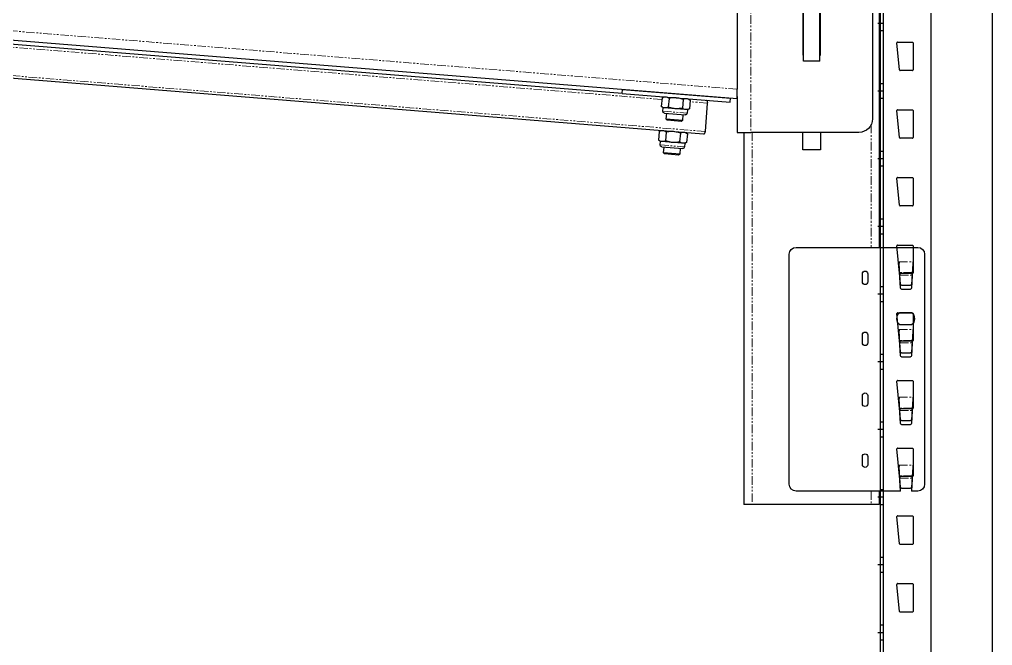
# Model space of a CAD drawing. Header units: millimetres. Extents: x 2140 to 223837, y 2113 to 170313.
# Drawn here: x 219345 to 220064, y 117235 to 117697 of the extents above; entities that cross this region are included whole.
import ezdxf

# ---------------------------------------------------------------- set-up
doc = ezdxf.new("R2010")
doc.units = ezdxf.units.MM
doc.linetypes.add('PHANTOM', pattern=[12.7, 6.35, -1.27, 1.27, -1.27, 1.27, -1.27])
doc.layers.add('2.Стойка', color=7, linetype='Continuous')

# ---------------------------------------------------------------- blocks, each defined once
blk = doc.blocks.new('*U491')
at = {"layer": '2.Стойка', "color": 0, "linetype": 'ByBlock'}
for p, q in [((-120, 0), (-120, 12200)), ((-118, 0), (-118, 12200)), ((-82.67, 0), (-82.67, 12200)), ((-37.33, 0), (-37.33, 12200)), ((-122, 7965), (-118, 7965)), ((-120, 7959.5), (-118, 7959.5)), ((-106.09, 7930.45), (-108, 7950.45)), ((-107.5, 7951), (-96.55, 7951)), ((-96.05, 7950.5), (-96.05, 7930.5)), ((-96.55, 7930), (-105.6, 7930)), ((-120, 7920.5), (-118, 7920.5)), ((-122, 7915), (-118, 7915)), ((-120, 7909.5), (-118, 7909.5)), ((-107.5, 7901), (-96.55, 7901)), ((-106.09, 7880.45), (-108, 7900.45)), ((-96.05, 7900.5), (-96.05, 7880.5)), ((-96.55, 7880), (-105.6, 7880)), ((-122, 7865), (-118, 7865)), ((-120, 7870.5), (-118, 7870.5)), ((-120, 7859.5), (-118, 7859.5)), ((-107.5, 7851), (-96.55, 7851)), ((-106.09, 7830.45), (-108, 7850.45)), ((-96.05, 7850.5), (-96.05, 7830.5)), ((-96.55, 7830), (-105.6, 7830)), ((-122, 7815), (-118, 7815)), ((-120, 7820.5), (-118, 7820.5)), ((-120, 7809.5), (-118, 7809.5)), ((-106.09, 7780.45), (-108, 7800.45)), ((-107.5, 7801), (-96.55, 7801)), ((-96.05, 7800.5), (-96.05, 7780.5)), ((-96.55, 7780), (-105.6, 7780)), ((-122, 7765), (-118, 7765)), ((-120, 7770.5), (-118, 7770.5)), ((-120, 7759.5), (-118, 7759.5)), ((-106.09, 7730.45), (-108, 7750.45)), ((-107.5, 7751), (-96.55, 7751)), ((-96.05, 7750.5), (-96.05, 7730.5)), ((-96.55, 7730), (-105.6, 7730)), ((-122, 7715), (-118, 7715)), ((-120, 7720.5), (-118, 7720.5)), ((-120, 7709.5), (-118, 7709.5)), ((-106.09, 7680.45), (-108, 7700.45)), ((-107.5, 7701), (-96.55, 7701)), ((-96.05, 7700.5), (-96.05, 7680.5)), ((-96.55, 7680), (-105.6, 7680)), ((-122, 7665), (-118, 7665)), ((-120, 7670.5), (-118, 7670.5)), ((-120, 7659.5), (-118, 7659.5)), ((-106.09, 7630.45), (-108, 7650.45)), ((-107.5, 7651), (-96.55, 7651)), ((-96.05, 7650.5), (-96.05, 7630.5)), ((-96.55, 7630), (-105.6, 7630)), ((-122, 7615), (-118, 7615)), ((-120, 7620.5), (-118, 7620.5)), ((-120, 7609.5), (-118, 7609.5)), ((-106.09, 7580.45), (-108, 7600.45)), ((-107.5, 7601), (-96.55, 7601)), ((-96.05, 7600.5), (-96.05, 7580.5)), ((-96.55, 7580), (-105.6, 7580)), ((-120, 7570.5), (-118, 7570.5)), ((-122, 7565), (-118, 7565)), ((-120, 7559.5), (-118, 7559.5)), ((-106.09, 7530.45), (-108, 7550.45)), ((-107.5, 7551), (-96.55, 7551)), ((-96.05, 7550.5), (-96.05, 7530.5)), ((-96.55, 7530), (-105.6, 7530)), ((-120, 7520.5), (-118, 7520.5)), ((-122, 7515), (-118, 7515)), ((-120, 7509.5), (-118, 7509.5))]:
    blk.add_line(p, q, dxfattribs=at)
for centre, start, end in [((-107.5, 7950.5), 90, 185.44033), ((-96.55, 7950.5), 0, 90), ((-105.6, 7930.5), 185.44033, 270), ((-96.55, 7930.5), 270, 0), ((-107.5, 7900.5), 90, 185.44033), ((-96.55, 7900.5), 0, 90), ((-105.6, 7880.5), 185.44033, 270), ((-96.55, 7880.5), 270, 0), ((-107.5, 7850.5), 90, 185.44033), ((-96.55, 7850.5), 0, 90), ((-105.6, 7830.5), 185.44033, 270), ((-96.55, 7830.5), 270, 0), ((-107.5, 7800.5), 90, 185.44033), ((-96.55, 7800.5), 0, 90), ((-105.6, 7780.5), 185.44033, 270), ((-96.55, 7780.5), 270, 0), ((-107.5, 7750.5), 90, 185.44033), ((-96.55, 7750.5), 0, 90), ((-105.6, 7730.5), 185.44033, 270), ((-96.55, 7730.5), 270, 0), ((-107.5, 7700.5), 90, 185.44033), ((-96.55, 7700.5), 0, 90), ((-105.6, 7680.5), 185.44033, 270), ((-96.55, 7680.5), 270, 0), ((-107.5, 7650.5), 90, 185.44033), ((-96.55, 7650.5), 0, 90), ((-105.6, 7630.5), 185.44033, 270), ((-96.55, 7630.5), 270, 0), ((-107.5, 7600.5), 90, 185.44033), ((-96.55, 7600.5), 0, 90), ((-105.6, 7580.5), 185.44033, 270), ((-96.55, 7580.5), 270, 0), ((-107.5, 7550.5), 90, 185.44033), ((-96.55, 7550.5), 0, 90), ((-105.6, 7530.5), 185.44033, 270), ((-96.55, 7530.5), 270, 0)]:
    blk.add_arc(centre, 0.5, start, end, dxfattribs=at)
blk = doc.blocks.new('Торцевая Консоль')
at = {"color": 7, "linetype": 'Continuous', "lineweight": 25}
for p, q in [((1, -145.65), (1, -465.65)), ((6, -240.65), (6, -370.65)), ((106, -355.79), (1357.45, -255.15)), ((106, -262.66), (106, -348.77)), ((190.97, -351.96), (1277.95, -264.56)), ((45, -328.15), (45, -283.15)), ((57, -328.15), (57, -283.15)), ((130.81, -381.88), (1329.74, -285.47)), ((44.5, -323.65), (44.5, -287.65)), ((57.5, -287.65), (57.5, -323.65)), ((45, -323.65), (44.5, -323.65)), ((45, -328.15), (57, -328.15)), ((57.5, -323.65), (57, -323.65)), ((190.73, -348.97), (110.98, -355.39)), ((190.97, -351.96), (111.22, -358.38)), ((190.97, -351.96), (190.73, -348.97)), ((106, -354.14), (106, -380.65)), ((111.22, -358.38), (110.98, -355.39)), ((129.48, -379.98), (127.8, -359.05)), ((142.12, -355.89), (140.8, -356.81)), ((140.8, -356.81), (141.32, -363.22)), ((145.98, -356.39), (146.5, -362.8)), ((156.34, -355.56), (156.86, -361.97)), ((161.52, -355.14), (160.07, -354.45)), ((161.52, -355.14), (162.03, -361.55)), ((141.32, -363.22), (142.77, -363.91)), ((142.77, -363.91), (143.97, -363.81)), ((142.77, -363.91), (142.98, -366.47)), ((143.97, -363.81), (151.74, -363.19)), ((159.74, -366.41), (144.36, -367.65)), ((151.74, -363.19), (159.51, -362.56)), ((158.37, -370.81), (158.03, -366.55)), ((159.51, -362.56), (160.71, -362.46)), ((160.71, -362.46), (162.03, -361.55)), ((160.92, -365.03), (160.71, -362.46)), ((146.07, -367.51), (146.41, -371.77)), ((146.41, -371.77), (158.35, -370.81)), ((146.41, -371.77), (147.3, -372.53)), ((147.3, -372.53), (157.6, -371.7)), ((157.6, -371.7), (157.61, -371.7)), ((157.61, -371.7), (158.37, -370.81)), ((158.35, -370.81), (158.37, -370.81)), ((16, -380.65), (96, -380.65)), ((44.5, -380.65), (44.5, -393.65)), ((57.5, -393.65), (57.5, -380.65)), ((106, -380.65), (96, -380.65)), ((101, -380.65), (101, -655.65)), ((144.13, -380.81), (142.81, -381.72)), ((158.34, -380.48), (158.86, -386.89)), ((163.52, -380.06), (162.07, -379.37)), ((163.52, -380.06), (164.04, -386.47)), ((142.81, -381.72), (143.32, -388.14)), ((143.32, -388.14), (144.77, -388.83)), ((145.97, -388.73), (153.74, -388.1)), ((147.98, -381.31), (148.5, -387.72)), ((153.74, -388.1), (161.51, -387.48)), ((161.51, -387.48), (162.72, -387.38)), ((162.72, -387.38), (164.04, -386.47)), ((162.92, -389.95), (162.72, -387.38)), ((44.5, -393.65), (57.5, -393.65)), ((144.77, -388.83), (145.97, -388.73)), ((144.77, -388.83), (144.98, -391.39)), ((161.74, -391.33), (146.36, -392.57)), ((148.07, -392.43), (148.42, -396.69)), ((160.38, -395.73), (160.03, -391.47)), ((148.42, -396.69), (160.36, -395.73)), ((148.42, -396.69), (149.31, -397.45)), ((149.31, -397.45), (159.6, -396.62)), ((159.6, -396.62), (159.62, -396.62)), ((159.62, -396.62), (160.38, -395.73)), ((160.36, -395.73), (160.38, -395.73)), ((62.5, -465.65), (-27.5, -465.65)), ((-32.5, -470.65), (-32.5, -640.65)), ((67.5, -640.65), (67.5, -470.65)), ((-23.8, -476.39), (-23.8, -477.37)), ((-23.8, -477.37), (-22.8, -495.83)), ((-14.6, -495.83), (-13.6, -477.37)), ((-13.6, -476.39), (-13.6, -477.37)), ((-23.39, -483.87), (-22.74, -495.83)), ((-23.36, -484.29), (-23.31, -484.8)), ((-23.23, -486.03), (-22.84, -492.83)), ((-14.66, -495.83), (-14.01, -483.87)), ((-14.56, -492.83), (-14.17, -486.03)), ((-14.09, -484.8), (-14.04, -484.29)), ((9.5, -485.15), (9.5, -491.15)), ((13.5, -491.15), (13.5, -485.15)), ((-15.31, -493.54), (-22.09, -493.54)), ((-15.35, -496.54), (-22.05, -496.54)), ((-14.15, -513.75), (-22.85, -513.75)), ((-22.85, -522.95), (-14.15, -522.95)), ((-23.8, -526.39), (-23.8, -527.37)), ((-23.8, -527.37), (-22.8, -545.83)), ((-14.6, -545.83), (-13.6, -527.37)), ((-13.6, -526.39), (-13.6, -527.37)), ((9.5, -530.15), (9.5, -536.15)), ((13.5, -536.15), (13.5, -530.15)), ((-23.39, -533.87), (-22.74, -545.83)), ((-23.36, -534.29), (-23.31, -534.8)), ((-23.23, -536.03), (-22.84, -542.83)), ((-14.66, -545.83), (-14.01, -533.87)), ((-14.56, -542.83), (-14.17, -536.03)), ((-14.09, -534.8), (-14.04, -534.29)), ((-15.31, -543.54), (-22.09, -543.54)), ((-15.35, -546.54), (-22.05, -546.54)), ((-23.8, -576.39), (-23.8, -577.37)), ((-23.8, -577.37), (-22.8, -595.83)), ((-14.6, -595.83), (-13.6, -577.37)), ((-13.6, -576.39), (-13.6, -577.37)), ((9.5, -575.15), (9.5, -581.15)), ((13.5, -581.15), (13.5, -575.15)), ((-23.39, -583.87), (-22.74, -595.83)), ((-23.36, -584.29), (-23.31, -584.8)), ((-23.23, -586.03), (-22.84, -592.83)), ((-14.66, -595.83), (-14.01, -583.87)), ((-14.56, -592.83), (-14.17, -586.03)), ((-14.09, -584.8), (-14.04, -584.29)), ((-15.31, -593.54), (-22.09, -593.54)), ((-15.35, -596.54), (-22.05, -596.54)), ((9.5, -620.15), (9.5, -626.15)), ((13.5, -626.15), (13.5, -620.15)), ((-23.8, -626.39), (-23.8, -627.37)), ((-23.8, -627.37), (-22.81, -645.65)), ((-14.59, -645.65), (-13.6, -627.37)), ((-13.6, -626.39), (-13.6, -627.37)), ((-23.39, -633.87), (-22.75, -645.65)), ((-23.36, -634.29), (-23.31, -634.8)), ((-23.23, -636.03), (-22.84, -642.83)), ((-14.65, -645.65), (-14.01, -633.87)), ((-14.56, -642.83), (-14.17, -636.03)), ((-14.09, -634.8), (-14.04, -634.29)), ((-27.5, -645.65), (-22.81, -645.65)), ((-22.75, -645.65), (-22.81, -645.65)), ((-15.31, -643.54), (-22.09, -643.54)), ((-14.59, -645.65), (-14.65, -645.65)), ((-14.59, -645.65), (62.5, -645.65)), ((1, -645.65), (1, -655.65)), ((1, -655.65), (7, -655.65)), ((7, -655.65), (95, -655.65)), ((95, -655.65), (101, -655.65))]:
    blk.add_line(p, q, dxfattribs=at)
at = {"color": 8, "linetype": 'PHANTOM', "lineweight": 18}
for p, q in [((96, -230.65), (96, -380.65)), ((106, -348.77), (1356.89, -248.18)), ((161.61, -356.33), (1326.73, -262.64)), ((129.48, -379.98), (1328.41, -283.57)), ((127.8, -359.05), (140.9, -358)), ((160.92, -365.03), (142.98, -366.47)), ((7, -375.01), (7, -465.65)), ((95, -380.65), (95, -655.65)), ((162.92, -389.95), (144.98, -391.39)), ((-13.6, -476.39), (-23.8, -476.39)), ((-23.36, -484.29), (-14.04, -484.29)), ((-14.09, -484.8), (-23.31, -484.8)), ((-14.17, -486.03), (-23.23, -486.03)), ((-22.74, -495.83), (-22.8, -495.83)), ((-14.6, -495.83), (-14.66, -495.83)), ((-13.6, -526.39), (-23.8, -526.39)), ((-23.36, -534.29), (-14.04, -534.29)), ((-14.09, -534.8), (-23.31, -534.8)), ((-14.17, -536.03), (-23.23, -536.03)), ((-22.74, -545.83), (-22.8, -545.83)), ((-14.6, -545.83), (-14.66, -545.83)), ((-13.6, -576.39), (-23.8, -576.39)), ((-23.36, -584.29), (-14.04, -584.29)), ((-14.09, -584.8), (-23.31, -584.8)), ((-14.17, -586.03), (-23.23, -586.03)), ((-22.74, -595.83), (-22.8, -595.83)), ((-14.6, -595.83), (-14.66, -595.83)), ((-13.6, -626.39), (-23.8, -626.39)), ((-23.36, -634.29), (-14.04, -634.29)), ((-14.09, -634.8), (-23.31, -634.8)), ((-14.17, -636.03), (-23.23, -636.03)), ((7, -645.65), (7, -655.65))]:
    blk.add_line(p, q, dxfattribs=at)
at = {"color": 7, "linetype": 'Continuous', "lineweight": 25, "flags": 128}
for points in [[(127.8, -359.05), (127.79, -358.66), (127.83, -358.28), (127.91, -357.93), (128.03, -357.61), (128.19, -357.35), (128.37, -357.15), (128.58, -357.02), (128.81, -356.96)], [(130.81, -381.88), (130.58, -381.86), (130.35, -381.77), (130.14, -381.6), (129.94, -381.37), (129.77, -381.07), (129.63, -380.74), (129.54, -380.37), (129.48, -379.98)]]:
    blk.add_lwpolyline(points, dxfattribs=at)
at = {"color": 7, "linetype": 'Continuous', "lineweight": 25}
for centre, radius, start, end in [((144.26, -366.37), 1.29, 184.59748, 274.59748), ((159.63, -365.13), 1.29, 274.59748, 4.59748), ((16, -370.65), 10, 180, 270), ((146.26, -391.29), 1.29, 184.59748, 274.59748), ((161.64, -390.05), 1.29, 274.59748, 4.59748), ((-27.5, -470.65), 5, 90, 180), ((62.5, -470.65), 5, 0, 90), ((11.5, -485.15), 2, 0, 180), ((11.5, -491.15), 2, 180, 0), ((-19, -518.35), 6, 129.94451, 230.05549), ((-18, -518.35), 6, 309.94451, 50.05549), ((11.5, -530.15), 2, 0, 180), ((11.5, -536.15), 2, 180, 0), ((11.5, -575.15), 2, 0, 180), ((11.5, -581.15), 2, 180, 0), ((11.5, -620.15), 2, 0, 180), ((11.5, -626.15), 2, 180, 0), ((-27.5, -640.65), 5, 180, 270), ((62.5, -640.65), 5, 270, 0)]:
    blk.add_arc(centre, radius, start, end, dxfattribs=at)
for centre, major_axis, ratio, start_param, end_param in [((-23.72, -476.39), (-0.49, 9), 0.014521, 1.677936, 2.551772), ((-13.68, -476.39), (0.49, 9), 0.014521, 3.731413, 4.605249), ((-23.72, -476.39), (-0.49, 9), 0.014521, 2.551772, 2.642656), ((-23.23, -486.55), (-0.11, 2), 0.014521, 4.973399, 5.784249), ((-14.17, -486.55), (0.11, 2), 0.014521, 0.498937, 1.309786), ((-13.68, -476.39), (0.49, 9), 0.014521, 3.640529, 3.731413), ((-22.09, -492.79), (0.539, -0.524), 0.996104, 3.968676, 5.485179), ((-22.05, -495.79), (0.75, 0), 0.999894, 3.195886, 4.712389), ((-21.99, -495.79), (0.75, 0), 0.999894, 3.195886, 4.712389), ((-15.41, -495.79), (0.75, 0), 0.999894, 4.712389, 6.228892), ((-15.35, -495.79), (0.75, 0), 0.999894, 4.712389, 6.228892), ((-15.31, -492.79), (0.539, 0.524), 0.996104, 3.939599, 5.456102), ((-23.72, -526.39), (-0.49, 9), 0.014521, 1.677936, 2.551772), ((-13.68, -526.39), (0.49, 9), 0.014521, 3.731413, 4.605249), ((-23.72, -526.39), (-0.49, 9), 0.014521, 2.551772, 2.642656), ((-23.23, -536.55), (-0.11, 2), 0.014521, 4.973399, 5.784249), ((-14.17, -536.55), (0.11, 2), 0.014521, 0.498937, 1.309786), ((-13.68, -526.39), (0.49, 9), 0.014521, 3.640529, 3.731413), ((-22.09, -542.79), (0.539, -0.524), 0.996104, 3.968676, 5.485179), ((-22.05, -545.79), (0.75, 0), 0.999894, 3.195886, 4.712389), ((-21.99, -545.79), (0.75, 0), 0.999894, 3.195886, 4.712389), ((-15.41, -545.79), (0.75, 0), 0.999894, 4.712389, 6.228892), ((-15.35, -545.79), (0.75, 0), 0.999894, 4.712389, 6.228892), ((-15.31, -542.79), (0.539, 0.524), 0.996104, 3.939599, 5.456102), ((-23.72, -576.39), (-0.49, 9), 0.014521, 1.677936, 2.551772), ((-13.68, -576.39), (0.49, 9), 0.014521, 3.731413, 4.605249), ((-23.72, -576.39), (-0.49, 9), 0.014521, 2.551772, 2.642656), ((-23.23, -586.55), (-0.11, 2), 0.014521, 4.973399, 5.784249), ((-14.17, -586.55), (0.11, 2), 0.014521, 0.498937, 1.309786), ((-13.68, -576.39), (0.49, 9), 0.014521, 3.640529, 3.731413), ((-22.09, -592.79), (0.539, -0.524), 0.996104, 3.968676, 5.485179), ((-22.05, -595.79), (0.75, 0), 0.999894, 3.195886, 4.712389), ((-21.99, -595.79), (0.75, 0), 0.999894, 3.195886, 4.712389), ((-15.41, -595.79), (0.75, 0), 0.999894, 4.712389, 6.228892), ((-15.35, -595.79), (0.75, 0), 0.999894, 4.712389, 6.228892), ((-15.31, -592.79), (0.539, 0.524), 0.996104, 3.939599, 5.456102), ((-23.72, -626.39), (-0.49, 9), 0.014521, 1.677936, 2.551772), ((-13.68, -626.39), (0.49, 9), 0.014521, 3.731413, 4.605249), ((-23.72, -626.39), (-0.49, 9), 0.014521, 2.551772, 2.642656), ((-23.23, -636.55), (-0.11, 2), 0.014521, 4.973399, 5.784249), ((-14.17, -636.55), (0.11, 2), 0.014521, 0.498937, 1.309786), ((-13.68, -626.39), (0.49, 9), 0.014521, 3.640529, 3.731413), ((-22.09, -642.79), (0.539, -0.524), 0.996104, 3.968676, 5.485179), ((-15.31, -642.79), (0.539, 0.524), 0.996104, 3.939599, 5.456102)]:
    blk.add_ellipse(centre, major_axis=major_axis, ratio=ratio, start_param=start_param, end_param=end_param, dxfattribs=at)
for points, knots in [([(106, -355.79), (106.03, -355.71), (106.1, -355.55), (106.13, -354.33), (106.1, -352.55), (106.05, -350.58), (106.01, -349.28), (106, -348.77)], [0, 0, 0, 0, 0.2149752, 0.4299515, 0.6449278, 0.8599041, 1, 1, 1, 1]), ([(140.8, -356.81), (141.2, -356.55), (142.02, -356.03), (142.89, -355.87), (143.33, -355.8)], [0, 0, 0, 0, 0.495458, 1, 1, 1, 1]), ([(143.33, -355.8), (143.39, -355.79), (143.85, -355.76), (144.74, -355.87), (145.57, -356.21), (145.98, -356.39)], [0, 0, 0, 0, 0.07009, 0.530784, 1, 1, 1, 1]), ([(145.98, -356.39), (146.41, -356.23), (148.06, -355.63), (149.8, -355.37), (151.1, -355.17)], [0, 0, 0, 0, 0.2575513, 1, 1, 1, 1]), ([(151.1, -355.17), (151.57, -355.15), (153.32, -355.05), (155.07, -355.34), (156.34, -355.56)], [0, 0, 0, 0, 0.268634, 1, 1, 1, 1]), ([(156.34, -355.56), (156.74, -355.3), (157.55, -354.78), (158.43, -354.62), (158.86, -354.55)], [0, 0, 0, 0, 0.495458, 1, 1, 1, 1]), ([(158.86, -354.55), (158.93, -354.54), (159.39, -354.51), (160.28, -354.62), (161.1, -354.96), (161.52, -355.14)], [0, 0, 0, 0, 0.07009, 0.530784, 1, 1, 1, 1]), ([(141.32, -363.22), (141.76, -363.41), (142.64, -363.79), (143.52, -363.8), (143.97, -363.81)], [0, 0, 0, 0, 0.495458, 1, 1, 1, 1]), ([(143.97, -363.81), (144.03, -363.8), (144.5, -363.76), (145.36, -363.51), (146.11, -363.04), (146.5, -362.8)], [0, 0, 0, 0, 0.07009, 0.530784, 1, 1, 1, 1]), ([(146.5, -362.8), (146.94, -362.89), (148.67, -363.22), (150.43, -363.2), (151.74, -363.19)], [0, 0, 0, 0, 0.257551, 1, 1, 1, 1]), ([(151.74, -363.19), (152.21, -363.14), (153.96, -362.95), (155.63, -362.38), (156.86, -361.97)], [0, 0, 0, 0, 0.268634, 1, 1, 1, 1]), ([(156.86, -361.97), (157.29, -362.16), (158.18, -362.54), (159.06, -362.55), (159.51, -362.56)], [0, 0, 0, 0, 0.495458, 1, 1, 1, 1]), ([(159.51, -362.56), (159.57, -362.55), (160.03, -362.51), (160.9, -362.26), (161.65, -361.79), (162.03, -361.55)], [0, 0, 0, 0, 0.07009, 0.530784, 1, 1, 1, 1]), ([(142.81, -381.72), (143.21, -381.47), (144.02, -380.95), (144.89, -380.79), (145.33, -380.72)], [0, 0, 0, 0, 0.495458, 1, 1, 1, 1]), ([(145.33, -380.72), (145.39, -380.71), (145.86, -380.68), (146.75, -380.79), (147.57, -381.13), (147.98, -381.31)], [0, 0, 0, 0, 0.07009, 0.530784, 1, 1, 1, 1]), ([(147.98, -381.31), (148.41, -381.15), (150.06, -380.55), (151.8, -380.29), (153.1, -380.09)], [0, 0, 0, 0, 0.257551, 1, 1, 1, 1]), ([(153.1, -380.09), (153.57, -380.06), (155.33, -379.97), (157.07, -380.26), (158.34, -380.48)], [0, 0, 0, 0, 0.268634, 1, 1, 1, 1]), ([(158.34, -380.48), (158.75, -380.22), (159.56, -379.7), (160.43, -379.54), (160.87, -379.47)], [0, 0, 0, 0, 0.495458, 1, 1, 1, 1]), ([(160.87, -379.47), (160.93, -379.46), (161.4, -379.43), (162.29, -379.54), (163.11, -379.88), (163.52, -380.06)], [0, 0, 0, 0, 0.07009, 0.530784, 1, 1, 1, 1]), ([(143.32, -388.14), (143.76, -388.33), (144.64, -388.71), (145.53, -388.72), (145.97, -388.73)], [0, 0, 0, 0, 0.495458, 1, 1, 1, 1]), ([(145.97, -388.73), (146.04, -388.72), (146.5, -388.68), (147.36, -388.43), (148.12, -387.96), (148.5, -387.72)], [0, 0, 0, 0, 0.07009, 0.530784, 1, 1, 1, 1]), ([(148.5, -387.72), (148.94, -387.81), (150.67, -388.14), (152.43, -388.12), (153.74, -388.1)], [0, 0, 0, 0, 0.257551, 1, 1, 1, 1]), ([(153.74, -388.1), (154.21, -388.06), (155.96, -387.87), (157.64, -387.3), (158.86, -386.89)], [0, 0, 0, 0, 0.2686336, 1, 1, 1, 1]), ([(158.86, -386.89), (159.3, -387.08), (160.18, -387.46), (161.07, -387.47), (161.51, -387.48)], [0, 0, 0, 0, 0.495458, 1, 1, 1, 1]), ([(161.51, -387.48), (161.57, -387.47), (162.04, -387.43), (162.9, -387.18), (163.66, -386.71), (164.04, -386.47)], [0, 0, 0, 0, 0.07009, 0.530784, 1, 1, 1, 1])]:
    blk.add_open_spline(points, degree=3, knots=knots, dxfattribs=at)
blk = doc.blocks.new('*U1291')
at = {"color": 0, "xscale": -1}
blk.add_blockref('Торцевая Консоль', (662.59, 305.65), dxfattribs=at)
blk = doc.blocks.new('*U1292')
at = {"color": 0, "linetype": 'ByBlock', "lineweight": -2, "transparency": 16777216}
blk.add_blockref('*U1291', (0, 2700), dxfattribs=at)

msp = doc.modelspace()

# ---------------------------------------------------------------- block references
msp.add_blockref('*U1292', (219319.15, 114988.81))
at = {"layer": '2.Стойка', "color": 0}
msp.add_blockref('*U491', (220101.74, 109729.46), dxfattribs=at)

doc.saveas('drawing.dxf')
